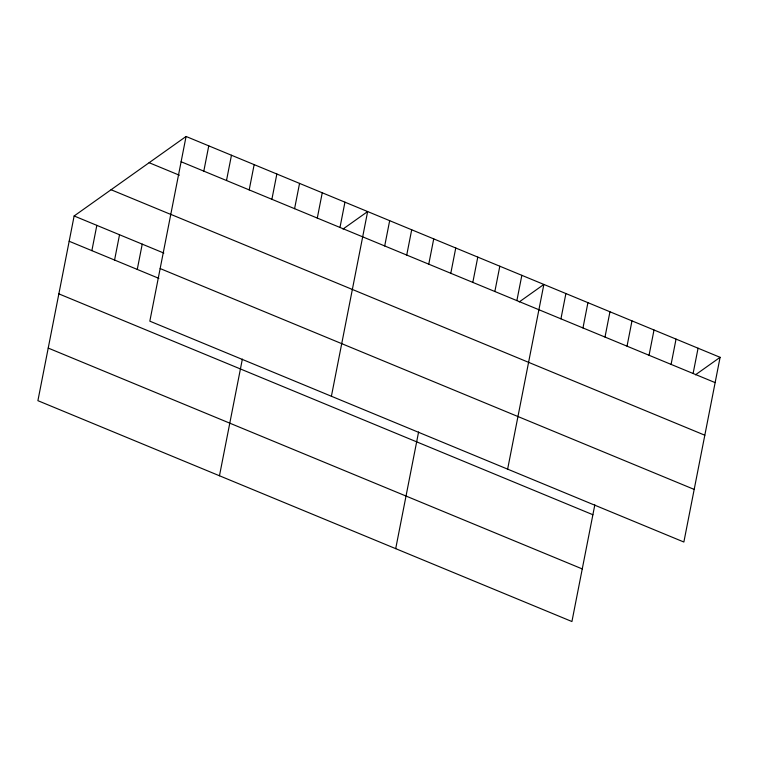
<?xml version="1.0" encoding="UTF-8"?>
<svg xmlns="http://www.w3.org/2000/svg" width="758" height="758" viewBox="0 0 758 758"><rect width="100%" height="100%" fill="white"/><g stroke="black" fill="none" stroke-linecap="round" stroke-linejoin="round"><path stroke-width="1.14" d="M186.07 136.468L149.828 321.165L683.868 542.027L720.1 357.321L186.07 136.468L74.132 215.973L37.9 400.679L571.93 621.532L594.822 504.866M91.87 250.652L96.835 225.363M114.572 260.032L119.527 234.753M137.264 269.422L142.229 244.133M203.807 171.137L208.763 145.849M226.5 180.527L231.465 155.238M249.192 189.907L254.157 164.628M271.895 199.297L276.85 174.008M219.469 475.768L242.361 359.093M294.587 208.687L299.552 183.398M317.289 218.067L322.245 192.788M339.982 227.457L344.947 202.168M331.398 396.254L367.639 211.558L343.014 229.049M384.704 245.952L389.669 220.663M406.733 255.067L411.698 229.778M428.763 264.172L433.728 238.884M395.704 548.65L418.596 431.975M450.792 273.287L455.757 247.999M472.821 282.393L477.786 257.104M494.851 291.508L499.816 266.219M516.88 300.613L521.845 275.325M507.633 469.136L543.865 284.44L519.249 301.93M560.939 318.834L565.894 293.545M582.968 327.949L587.924 302.66M604.998 337.054L609.953 311.765M627.027 346.169L631.982 320.88M649.056 355.275L654.012 329.995M671.086 364.39L676.041 339.101M693.106 373.495L698.071 348.216M695.474 374.812L720.1 357.321M181.105 161.748L715.135 382.61M149.127 162.705L179.39 175.221M111.075 189.737L170.522 214.325M170.787 214.362L704.817 435.215M74.132 215.973L163.842 253.077M160.156 268.559L694.186 489.412M69.177 241.262L158.877 278.366M58.859 293.867L592.889 514.729M48.218 348.074L582.258 568.926"/></g></svg>
